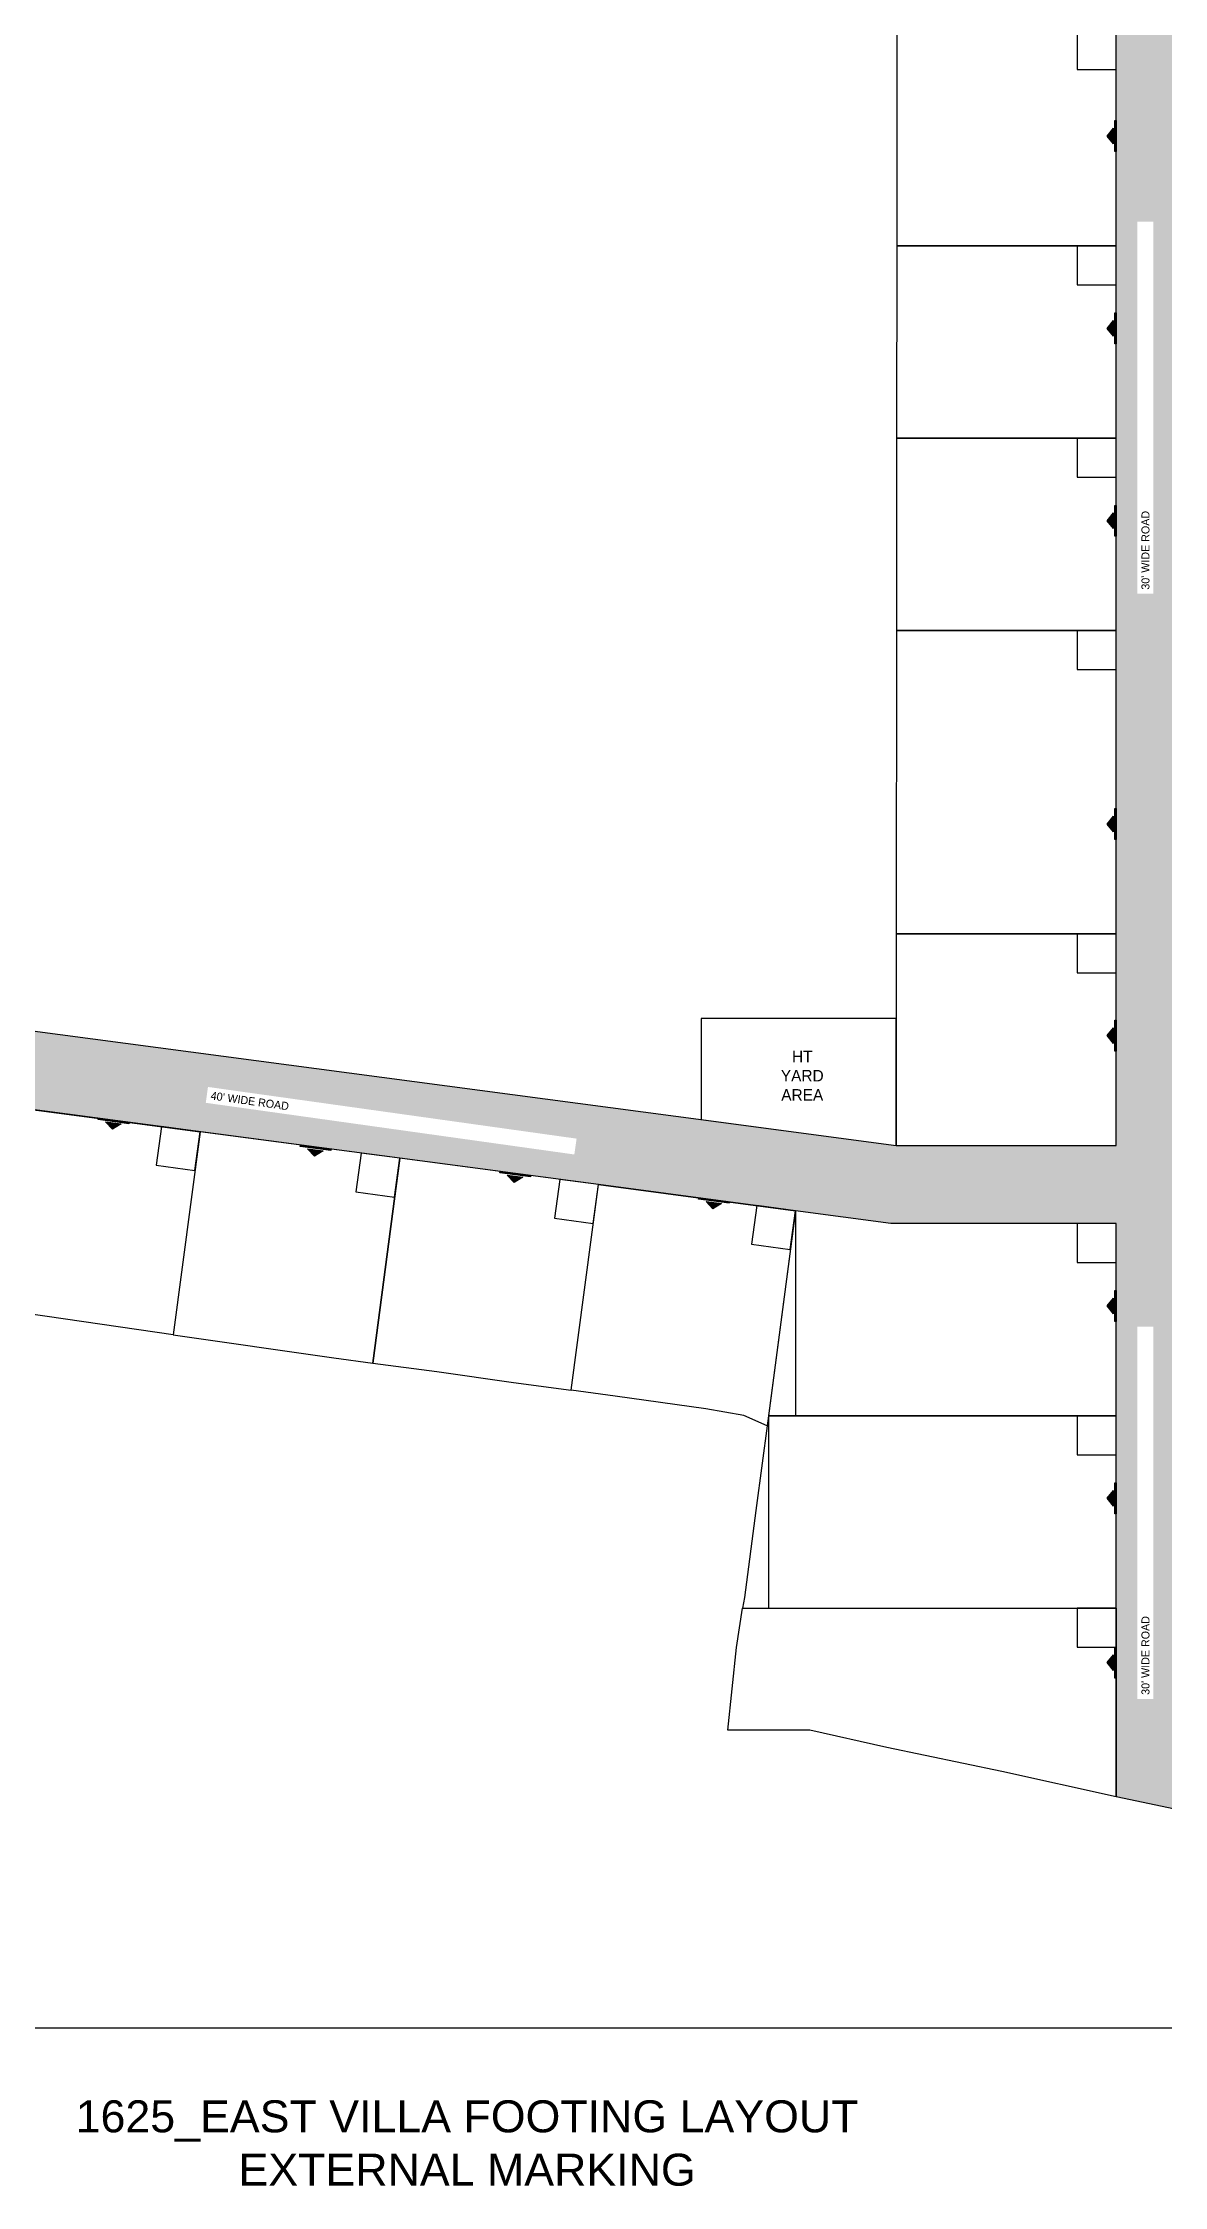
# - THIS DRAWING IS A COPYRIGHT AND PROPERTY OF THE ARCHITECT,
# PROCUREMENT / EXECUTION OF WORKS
# Model space of a CAD drawing. Header units: millimetres. Extents: x -176651 to 388869, y -43089 to 486614.
# Drawn here: x 39852 to 214975, y -43089 to 291732 of the extents above; entities that cross this region are included whole.
import ezdxf

# ---------------------------------------------------------------- set-up
doc = ezdxf.new("R2010")
doc.units = ezdxf.units.MM
doc.header["$LTSCALE"] = 150
for name, color, linetype in [('ad-Text', 7, 'Continuous'), ("Plot's Boundary$0$ad-Entrance(1625)", 2, 'Continuous'), ("Plot's Boundary$0$ad-Parking", 2, 'Continuous'), ("Plot's Boundary$0$ad-Plot Areas-Sq.Mts", 7, 'Continuous'), ("Plot's Boundary$0$ad-Road", 8, 'Continuous'), ("Plot's Boundary$0$ad-Road Hatch", 8, 'Continuous'), ("Plot's Boundary$0$ad-Text", 7, 'Continuous')]:
    doc.layers.add(name, color=color, linetype=linetype)
doc.layers.add("Plot's Boundary$0$ad-Plot Boundary", color=6, linetype='Continuous', true_color=0xff00ff)
doc.styles.add("Plot's Boundary$0$MtX_Century_Gothic", font='GOTHIC.TTF')
doc.styles.get("Standard").update_dxf_attribs({"font": 'arial.ttf'})

# ---------------------------------------------------------------- blocks, each defined once
blk = doc.blocks.new("Plot's Boundary$0$A$C4fb60e89")
at = {"layer": "Plot's Boundary$0$ad-Road Hatch", "ltscale": 5, "transparency": 33554687}
h = blk.add_hatch(dxfattribs=at)
h.set_pattern_fill('AR-HBONE', color=256, scale=15)
h.set_pattern_definition([(45, (-193247.7, -428758.8), (0, 2155.2615), [4572, -1524]), (135, (-192170.1, -427681.1), (2e-13, 2155.2615), [4572, -1524])])
h.paths.add_polyline_path([(175594, -250241), (169178, -249341), (167473, -249057), (167473, -138694), (101313, -138694), (101313, -199954), (101308, -237995), (101040, -268291), (101008, -280968), (101066, -293684), (101243, -311127), (100910, -319344), (100949, -333937), (100669, -366960), (100727, -390983), (100669, -404586), (100538, -420418), (100467, -428759), (92426, -427265), (92163, -427209), (92163, -321454), (24803, -321454), (24803, -412961), (15653, -411029), (15654, -321452), (-19535, -321452), (-34427, -319477), (-65207, -315395), (-171770, -301268), (-185854, -298333), (-193248, -296832), (-193244, -292908), (-191914, -285219), (-191839, -284679), (-183397, -286393), (-169723, -289243), (-53141, -304698), (-18730, -309262), (15653, -309262), (15653, 703), (24803, 1115), (24803, -129544), (92163, -129544), (92163, 15133), (101313, 17713), (101313, -129544), (167473, -129544), (167473, 35552), (175738, 37855), (175849, 28595), (175836, 25947), (175777, 14040), (175855, 2316), (175660, -18036), (175731, -34039), (175718, -46839), (175673, -63402), (175816, -82072), (175542, -106356), (175490, -124641), (175575, -145019), (175731, -168892), (175797, -181269), (175797, -192667), (175744, -208200), (175829, -223277), (175888, -234871)])
h.paths.add_polyline_path([(24803, -309264), (92163, -309264), (92163, -138694), (24803, -138694)], flags=16)
at = {"layer": "Plot's Boundary$0$ad-Road", "ltscale": 5}
for points in [[(24803, -412961), (15653, -411029), (15654, -321452), (-19535, -321452), (-34427, -319477), (-65207, -315395), (-171770, -301268)], [(-169723, -289243), (-53141, -304698), (-18730, -309262), (15653, -309262), (15653, 703)]]:
    blk.add_lwpolyline(points, dxfattribs=at)
at = {"layer": "Plot's Boundary$0$ad-Text", "linetype": 'Continuous', "char_height": 1250, "width": 56881.51, "attachment_point": 5, "style": "Plot's Boundary$0$MtX_Century_Gothic", "bg_fill": 3, "box_fill_scale": 1.5, "bg_fill_color": 257, "bg_fill_transparency": 0}
for s, insert, rotation in [("\\pxqd;30' WIDE ROAD", (20228, -194004), 90), ("\\pxqd;40' WIDE ROAD", (-97589, -305418), 352.01854), ("\\pxqd;30' WIDE ROAD", (20228, -366657), 90)]:
    blk.add_mtext(s, dxfattribs=dict(at, insert=insert, rotation=rotation))
blk = doc.blocks.new("Plot's Boundary$0$zw$A88E")
at = {"layer": "Plot's Boundary$0$ad-Plot Boundary", "ltscale": 5}
for points in [[(-194368, -206599), (-160084, -206599), (-160084, -172968), (-182261, -172968), (-192062, -172721), (-194342, -172551)], [(-194389, -236649), (-160084, -236649), (-160084, -206599), (-194368, -206599)], [(-194411, -266699), (-160084, -266699), (-160084, -236649), (-194389, -236649)], [(-194444, -314067), (-160084, -314067), (-160084, -266699), (-194411, -266699)], [(-194468, -347117), (-160084, -347117), (-160084, -314067), (-194444, -314067)], [(-334720, -340818), (-303171, -345001), (-307365, -376729), (-327072, -373827), (-338868, -372204)], [(-303171, -345001), (-307365, -376729), (-282292, -380322), (-276202, -381127), (-271974, -349136)], [(-276202, -381127), (-266173, -382428), (-254226, -384169), (-245192, -385377), (-240945, -353250), (-271974, -349136)], [(-214624, -390951), (-218257, -389327), (-224158, -388291), (-238328, -386295), (-245192, -385377), (-240945, -353250), (-210179, -357330)], [(-214414, -389359), (-160084, -389359), (-160084, -359309), (-195260, -359309), (-210179, -357330)], [(-218432, -419409), (-160084, -419409), (-160084, -389359), (-214414, -389359), (-214624, -390951), (-215394, -396770), (-216370, -404153), (-218165, -417733)], [(-218432, -419409), (-160084, -419409), (-160084, -448884), (-177957, -444906), (-195916, -441169), (-207921, -438489), (-220734, -438489), (-219411, -425564)]]:
    blk.add_lwpolyline(points, close=True, dxfattribs=at)
blk = doc.blocks.new("Plot's Boundary$0$zw$944D")
at = {"layer": "Plot's Boundary$0$ad-Parking", "ltscale": 5}
blk.add_lwpolyline([(0, 0), (6100, 0), (6100, 6100), (0, 6100)], close=True, dxfattribs=at)
blk = doc.blocks.new("Plot's Boundary$0$zw$2786")
at = {"layer": "Plot's Boundary$0$ad-Parking", "ltscale": 5}
for p in [(21449, -60456), (21449, -94087), (21449, -124137), (21448, -154187), (21448, -201555), (21449, -246797), (21449, -276847), (21449, -306897)]:
    blk.add_blockref("Plot's Boundary$0$zw$944D", p, dxfattribs=at)
at = {"layer": "Plot's Boundary$0$ad-Parking", "ltscale": 5, "rotation": 352.3389705330779}
for p in [(-122397, -231621), (-91200, -235757), (-60171, -239870), (-29405, -243950)]:
    blk.add_blockref("Plot's Boundary$0$zw$944D", p, dxfattribs=at)
blk = doc.blocks.new("Plot's Boundary$0$zw$1D4B")
at = {"ltscale": 5}
for points in [[(113203, -157238), (146289, -157238)], [(146289, -162977), (179369, -162977)], [(-22532, -238720), (-22532, -270747)], [(-26781, -270747), (-26781, -300797)], [(36699, -332204), (70379, -332207)], [(70379, -339333), (104059, -339333)]]:
    blk.add_lwpolyline(points, dxfattribs=at)
blk = doc.blocks.new("Plot's Boundary$0$zw$68CA")
at = {"layer": "Plot's Boundary$0$ad-Entrance(1625)", "ltscale": 5}
h = blk.add_hatch(color=256, dxfattribs=at)
h.dxf.hatch_style = 1
h.paths.add_polyline_path([(-400, -1187.5), (-400, -3637.5), (-1400, -2412.5)])
for points in [[(-200, 0), (0, 0), (0, -4825), (-200, -4825)], [(-400, -1187.5), (-400, -3637.5), (-1400, -2412.5)]]:
    blk.add_lwpolyline(points, close=True, dxfattribs=at)
blk = doc.blocks.new("Plot's Boundary$0$zw$9E45")
at = {"layer": "Plot's Boundary$0$ad-Entrance(1625)", "ltscale": 5}
for p in [(15653, -149174), (15653, -179224), (15653, -209274), (15653, -256644), (15653, -289694), (15653, -331934), (15653, -361984), (15653, -387654)]:
    blk.add_blockref("Plot's Boundary$0$zw$68CA", p, dxfattribs=at)
at = {"layer": "Plot's Boundary$0$ad-Entrance(1625)", "ltscale": 5, "rotation": 82.4486906149616}
for p in [(-143324, -305039), (-111762, -309223), (-80578, -313357), (-49536, -317473)]:
    blk.add_blockref("Plot's Boundary$0$zw$68CA", p, dxfattribs=at)
blk = doc.blocks.new("Plot's Boundary")
at = {"layer": "Plot's Boundary$0$ad-Road", "ltscale": 5}
blk.add_blockref("Plot's Boundary$0$A$C4fb60e89", (191839, 428759), dxfattribs=at)
at = {"ltscale": 5}
blk.add_lwpolyline([(173123, 139322), (142643, 139322), (142643, 123538), (173109, 119497)], close=True, dxfattribs=at)
blk.add_blockref("Plot's Boundary$0$zw$1D4B", (179944, 348002), dxfattribs=at)
at = {"layer": "Plot's Boundary$0$ad-Parking", "ltscale": 5}
blk.add_blockref("Plot's Boundary$0$zw$2786", (179944, 348002), dxfattribs=at)
at = {"layer": "Plot's Boundary$0$ad-Plot Boundary", "ltscale": 5}
blk.add_blockref("Plot's Boundary$0$zw$A88E", (367577, 466614), dxfattribs=at)
at = {"layer": "Plot's Boundary$0$ad-Plot Areas-Sq.Mts", "linetype": 'Continuous', "insert": (158456, 130382), "char_height": 1800, "width": 10232.33, "attachment_point": 5, "style": "Plot's Boundary$0$MtX_Century_Gothic", "bg_fill": 3, "box_fill_scale": 1.5, "bg_fill_color": 257, "bg_fill_transparency": 0}
blk.add_mtext('HT YARD AREA', dxfattribs=at)
at = {"layer": "Plot's Boundary$0$ad-Entrance(1625)", "ltscale": 5}
blk.add_blockref("Plot's Boundary$0$zw$9E45", (191839, 428759), dxfattribs=at)

msp = doc.modelspace()

# ---------------------------------------------------------------- linework, layer by layer
at = {"ltscale": 5}
msp.add_lwpolyline([(-176651, 486614), (388869, 486614), (388869, -18386), (-176651, -18386)], close=True, dxfattribs=at)

# ---------------------------------------------------------------- texts
at = {"layer": 'ad-Text', "insert": (106109, -36386), "char_height": 5000, "width": 122039.54, "attachment_point": 5}
msp.add_mtext('\\pxt25;1625_EAST VILLA FOOTING LAYOUT EXTERNAL MARKING', dxfattribs=at)

# ---------------------------------------------------------------- next in the draw order: block references
msp.add_blockref("Plot's Boundary", (0, 0))

doc.saveas('drawing.dxf')
